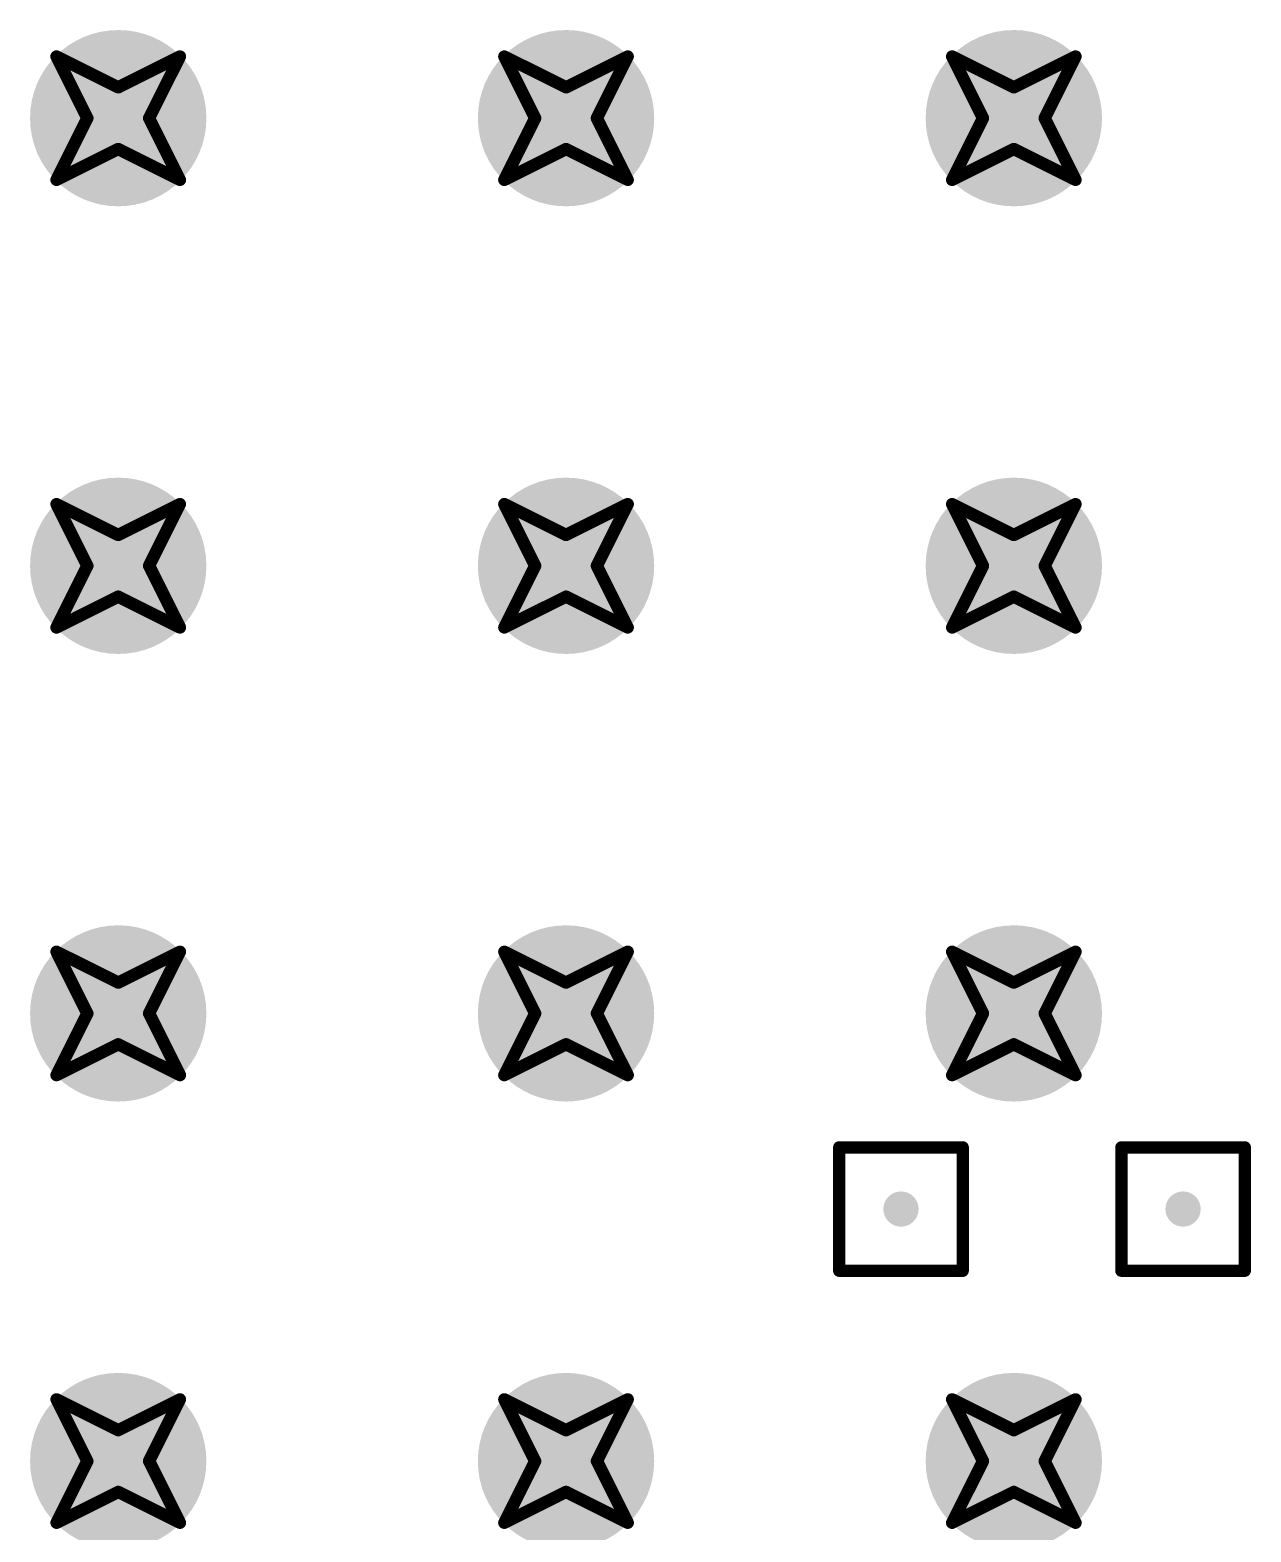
# Model space of a CAD drawing. Header units: inches. Extents: x 0 to 17, y 0 to 4.
# Drawn here: x 3.5772 to 3.8498, y 1.9042 to 2.2398 of the extents above; entities that cross this region are included whole.
import ezdxf

# ---------------------------------------------------------------- set-up
doc = ezdxf.new("R2010")
doc.units = ezdxf.units.IN
doc.header["$MEASUREMENT"] = 0
for name, color, linetype in [('Drill Drawing', 1, 'Continuous'), ('Pad Holes', 156, 'Continuous'), ('Via Holes', 16, 'Continuous')]:
    doc.layers.add(name, color=color, linetype=linetype)

# ---------------------------------------------------------------- blocks, each defined once
blk = doc.blocks.new('DIN41612_48_3_____________________133')
at = {"layer": 'Pad Holes'}
h = blk.add_hatch(color=7, dxfattribs=at)
edge = h.paths.add_edge_path()
edge.add_arc((0.05, 0.41496), 0.01969, 0, 360)
h = blk.add_hatch(color=7, dxfattribs=at)
edge = h.paths.add_edge_path()
edge.add_arc((0.15, 0.41496), 0.01969, 0, 360)
h = blk.add_hatch(color=7, dxfattribs=at)
edge = h.paths.add_edge_path()
edge.add_arc((0.25, 0.41496), 0.01969, 0, 360)
h = blk.add_hatch(color=7, dxfattribs=at)
edge = h.paths.add_edge_path()
edge.add_arc((0.35, 0.41496), 0.01969, 0, 360)
h = blk.add_hatch(color=7, dxfattribs=at)
edge = h.paths.add_edge_path()
edge.add_arc((0.05, 0.31496), 0.01969, 0, 360)
h = blk.add_hatch(color=7, dxfattribs=at)
edge = h.paths.add_edge_path()
edge.add_arc((0.15, 0.31496), 0.01969, 0, 360)
h = blk.add_hatch(color=7, dxfattribs=at)
edge = h.paths.add_edge_path()
edge.add_arc((0.25, 0.31496), 0.01969, 0, 360)
h = blk.add_hatch(color=7, dxfattribs=at)
edge = h.paths.add_edge_path()
edge.add_arc((0.35, 0.31496), 0.01969, 0, 360)
h = blk.add_hatch(color=7, dxfattribs=at)
edge = h.paths.add_edge_path()
edge.add_arc((0.05, 0.21496), 0.01969, 0, 360)
h = blk.add_hatch(color=7, dxfattribs=at)
edge = h.paths.add_edge_path()
edge.add_arc((0.15, 0.21496), 0.01969, 0, 360)
h = blk.add_hatch(color=7, dxfattribs=at)
edge = h.paths.add_edge_path()
edge.add_arc((0.25, 0.21496), 0.01969, 0, 360)
h = blk.add_hatch(color=7, dxfattribs=at)
edge = h.paths.add_edge_path()
edge.add_arc((0.35, 0.21496), 0.01969, 0, 360)

msp = doc.modelspace()

# ---------------------------------------------------------------- hatches: boundary and pattern name
at = {"layer": 'Via Holes'}
h = msp.add_hatch(color=7, dxfattribs=at)
edge = h.paths.add_edge_path()
edge.add_arc((3.77165, 1.97638), 0.00394, 0, 360)
h = msp.add_hatch(color=7, dxfattribs=at)
edge = h.paths.add_edge_path()
edge.add_arc((3.83464, 1.97638), 0.00394, 0, 360)

# ---------------------------------------------------------------- linework, layer by layer
at = {"layer": 'Drill Drawing'}
for points in [[(3.58307, 2.23386, 0.00276, 0.00276, 0), (3.59685, 2.22697, 0.00276, 0.00276, 0)], [(3.58307, 2.23386, 0.00276, 0.00276, 0), (3.58996, 2.22008, 0.00276, 0.00276, 0)], [(3.59685, 2.22697, 0.00276, 0.00276, 0), (3.61063, 2.23386, 0.00276, 0.00276, 0)], [(3.60374, 2.22008, 0.00276, 0.00276, 0), (3.61063, 2.23386, 0.00276, 0.00276, 0)], [(3.68307, 2.23386, 0.00276, 0.00276, 0), (3.69685, 2.22697, 0.00276, 0.00276, 0)], [(3.68307, 2.23386, 0.00276, 0.00276, 0), (3.68996, 2.22008, 0.00276, 0.00276, 0)], [(3.69685, 2.22697, 0.00276, 0.00276, 0), (3.71063, 2.23386, 0.00276, 0.00276, 0)], [(3.70374, 2.22008, 0.00276, 0.00276, 0), (3.71063, 2.23386, 0.00276, 0.00276, 0)], [(3.78307, 2.23386, 0.00276, 0.00276, 0), (3.79685, 2.22697, 0.00276, 0.00276, 0)], [(3.78307, 2.23386, 0.00276, 0.00276, 0), (3.78996, 2.22008, 0.00276, 0.00276, 0)], [(3.79685, 2.22697, 0.00276, 0.00276, 0), (3.81063, 2.23386, 0.00276, 0.00276, 0)], [(3.80374, 2.22008, 0.00276, 0.00276, 0), (3.81063, 2.23386, 0.00276, 0.00276, 0)], [(3.58307, 2.2063, 0.00276, 0.00276, 0), (3.58996, 2.22008, 0.00276, 0.00276, 0)], [(3.60374, 2.22008, 0.00276, 0.00276, 0), (3.61063, 2.2063, 0.00276, 0.00276, 0)], [(3.68307, 2.2063, 0.00276, 0.00276, 0), (3.68996, 2.22008, 0.00276, 0.00276, 0)], [(3.70374, 2.22008, 0.00276, 0.00276, 0), (3.71063, 2.2063, 0.00276, 0.00276, 0)], [(3.78307, 2.2063, 0.00276, 0.00276, 0), (3.78996, 2.22008, 0.00276, 0.00276, 0)], [(3.80374, 2.22008, 0.00276, 0.00276, 0), (3.81063, 2.2063, 0.00276, 0.00276, 0)], [(3.58307, 2.2063, 0.00276, 0.00276, 0), (3.59685, 2.21319, 0.00276, 0.00276, 0)], [(3.59685, 2.21319, 0.00276, 0.00276, 0), (3.61063, 2.2063, 0.00276, 0.00276, 0)], [(3.68307, 2.2063, 0.00276, 0.00276, 0), (3.69685, 2.21319, 0.00276, 0.00276, 0)], [(3.69685, 2.21319, 0.00276, 0.00276, 0), (3.71063, 2.2063, 0.00276, 0.00276, 0)], [(3.78307, 2.2063, 0.00276, 0.00276, 0), (3.79685, 2.21319, 0.00276, 0.00276, 0)], [(3.79685, 2.21319, 0.00276, 0.00276, 0), (3.81063, 2.2063, 0.00276, 0.00276, 0)], [(3.58307, 2.13386, 0.00276, 0.00276, 0), (3.59685, 2.12697, 0.00276, 0.00276, 0)], [(3.58307, 2.13386, 0.00276, 0.00276, 0), (3.58996, 2.12008, 0.00276, 0.00276, 0)], [(3.59685, 2.12697, 0.00276, 0.00276, 0), (3.61063, 2.13386, 0.00276, 0.00276, 0)], [(3.60374, 2.12008, 0.00276, 0.00276, 0), (3.61063, 2.13386, 0.00276, 0.00276, 0)], [(3.68307, 2.13386, 0.00276, 0.00276, 0), (3.69685, 2.12697, 0.00276, 0.00276, 0)], [(3.68307, 2.13386, 0.00276, 0.00276, 0), (3.68996, 2.12008, 0.00276, 0.00276, 0)], [(3.69685, 2.12697, 0.00276, 0.00276, 0), (3.71063, 2.13386, 0.00276, 0.00276, 0)], [(3.70374, 2.12008, 0.00276, 0.00276, 0), (3.71063, 2.13386, 0.00276, 0.00276, 0)], [(3.78307, 2.13386, 0.00276, 0.00276, 0), (3.79685, 2.12697, 0.00276, 0.00276, 0)], [(3.78307, 2.13386, 0.00276, 0.00276, 0), (3.78996, 2.12008, 0.00276, 0.00276, 0)], [(3.79685, 2.12697, 0.00276, 0.00276, 0), (3.81063, 2.13386, 0.00276, 0.00276, 0)], [(3.80374, 2.12008, 0.00276, 0.00276, 0), (3.81063, 2.13386, 0.00276, 0.00276, 0)], [(3.58307, 2.1063, 0.00276, 0.00276, 0), (3.58996, 2.12008, 0.00276, 0.00276, 0)], [(3.60374, 2.12008, 0.00276, 0.00276, 0), (3.61063, 2.1063, 0.00276, 0.00276, 0)], [(3.68307, 2.1063, 0.00276, 0.00276, 0), (3.68996, 2.12008, 0.00276, 0.00276, 0)], [(3.70374, 2.12008, 0.00276, 0.00276, 0), (3.71063, 2.1063, 0.00276, 0.00276, 0)], [(3.78307, 2.1063, 0.00276, 0.00276, 0), (3.78996, 2.12008, 0.00276, 0.00276, 0)], [(3.80374, 2.12008, 0.00276, 0.00276, 0), (3.81063, 2.1063, 0.00276, 0.00276, 0)], [(3.58307, 2.1063, 0.00276, 0.00276, 0), (3.59685, 2.11319, 0.00276, 0.00276, 0)], [(3.59685, 2.11319, 0.00276, 0.00276, 0), (3.61063, 2.1063, 0.00276, 0.00276, 0)], [(3.68307, 2.1063, 0.00276, 0.00276, 0), (3.69685, 2.11319, 0.00276, 0.00276, 0)], [(3.69685, 2.11319, 0.00276, 0.00276, 0), (3.71063, 2.1063, 0.00276, 0.00276, 0)], [(3.78307, 2.1063, 0.00276, 0.00276, 0), (3.79685, 2.11319, 0.00276, 0.00276, 0)], [(3.79685, 2.11319, 0.00276, 0.00276, 0), (3.81063, 2.1063, 0.00276, 0.00276, 0)], [(3.58307, 2.03386, 0.00276, 0.00276, 0), (3.59685, 2.02697, 0.00276, 0.00276, 0)], [(3.58307, 2.03386, 0.00276, 0.00276, 0), (3.58996, 2.02008, 0.00276, 0.00276, 0)], [(3.59685, 2.02697, 0.00276, 0.00276, 0), (3.61063, 2.03386, 0.00276, 0.00276, 0)], [(3.60374, 2.02008, 0.00276, 0.00276, 0), (3.61063, 2.03386, 0.00276, 0.00276, 0)], [(3.68307, 2.03386, 0.00276, 0.00276, 0), (3.69685, 2.02697, 0.00276, 0.00276, 0)], [(3.68307, 2.03386, 0.00276, 0.00276, 0), (3.68996, 2.02008, 0.00276, 0.00276, 0)], [(3.69685, 2.02697, 0.00276, 0.00276, 0), (3.71063, 2.03386, 0.00276, 0.00276, 0)], [(3.70374, 2.02008, 0.00276, 0.00276, 0), (3.71063, 2.03386, 0.00276, 0.00276, 0)], [(3.78307, 2.03386, 0.00276, 0.00276, 0), (3.79685, 2.02697, 0.00276, 0.00276, 0)], [(3.78307, 2.03386, 0.00276, 0.00276, 0), (3.78996, 2.02008, 0.00276, 0.00276, 0)], [(3.79685, 2.02697, 0.00276, 0.00276, 0), (3.81063, 2.03386, 0.00276, 0.00276, 0)], [(3.80374, 2.02008, 0.00276, 0.00276, 0), (3.81063, 2.03386, 0.00276, 0.00276, 0)], [(3.58307, 2.0063, 0.00276, 0.00276, 0), (3.58996, 2.02008, 0.00276, 0.00276, 0)], [(3.60374, 2.02008, 0.00276, 0.00276, 0), (3.61063, 2.0063, 0.00276, 0.00276, 0)], [(3.68307, 2.0063, 0.00276, 0.00276, 0), (3.68996, 2.02008, 0.00276, 0.00276, 0)], [(3.70374, 2.02008, 0.00276, 0.00276, 0), (3.71063, 2.0063, 0.00276, 0.00276, 0)], [(3.78307, 2.0063, 0.00276, 0.00276, 0), (3.78996, 2.02008, 0.00276, 0.00276, 0)], [(3.80374, 2.02008, 0.00276, 0.00276, 0), (3.81063, 2.0063, 0.00276, 0.00276, 0)], [(3.58307, 2.0063, 0.00276, 0.00276, 0), (3.59685, 2.01319, 0.00276, 0.00276, 0)], [(3.59685, 2.01319, 0.00276, 0.00276, 0), (3.61063, 2.0063, 0.00276, 0.00276, 0)], [(3.68307, 2.0063, 0.00276, 0.00276, 0), (3.69685, 2.01319, 0.00276, 0.00276, 0)], [(3.69685, 2.01319, 0.00276, 0.00276, 0), (3.71063, 2.0063, 0.00276, 0.00276, 0)], [(3.78307, 2.0063, 0.00276, 0.00276, 0), (3.79685, 2.01319, 0.00276, 0.00276, 0)], [(3.79685, 2.01319, 0.00276, 0.00276, 0), (3.81063, 2.0063, 0.00276, 0.00276, 0)], [(3.75787, 1.99016, 0.00276, 0.00276, 0), (3.78543, 1.99016, 0.00276, 0.00276, 0)], [(3.75787, 1.9626, 0.00276, 0.00276, 0), (3.75787, 1.99016, 0.00276, 0.00276, 0)], [(3.78543, 1.9626, 0.00276, 0.00276, 0), (3.78543, 1.99016, 0.00276, 0.00276, 0)], [(3.82086, 1.99016, 0.00276, 0.00276, 0), (3.84842, 1.99016, 0.00276, 0.00276, 0)], [(3.82086, 1.9626, 0.00276, 0.00276, 0), (3.82086, 1.99016, 0.00276, 0.00276, 0)], [(3.84842, 1.9626, 0.00276, 0.00276, 0), (3.84842, 1.99016, 0.00276, 0.00276, 0)], [(3.75787, 1.9626, 0.00276, 0.00276, 0), (3.78543, 1.9626, 0.00276, 0.00276, 0)], [(3.82086, 1.9626, 0.00276, 0.00276, 0), (3.84842, 1.9626, 0.00276, 0.00276, 0)], [(3.58307, 1.93386, 0.00276, 0.00276, 0), (3.59685, 1.92697, 0.00276, 0.00276, 0)], [(3.58307, 1.93386, 0.00276, 0.00276, 0), (3.58996, 1.92008, 0.00276, 0.00276, 0)], [(3.59685, 1.92697, 0.00276, 0.00276, 0), (3.61063, 1.93386, 0.00276, 0.00276, 0)], [(3.60374, 1.92008, 0.00276, 0.00276, 0), (3.61063, 1.93386, 0.00276, 0.00276, 0)], [(3.68307, 1.93386, 0.00276, 0.00276, 0), (3.69685, 1.92697, 0.00276, 0.00276, 0)], [(3.68307, 1.93386, 0.00276, 0.00276, 0), (3.68996, 1.92008, 0.00276, 0.00276, 0)], [(3.69685, 1.92697, 0.00276, 0.00276, 0), (3.71063, 1.93386, 0.00276, 0.00276, 0)], [(3.70374, 1.92008, 0.00276, 0.00276, 0), (3.71063, 1.93386, 0.00276, 0.00276, 0)], [(3.78307, 1.93386, 0.00276, 0.00276, 0), (3.79685, 1.92697, 0.00276, 0.00276, 0)], [(3.78307, 1.93386, 0.00276, 0.00276, 0), (3.78996, 1.92008, 0.00276, 0.00276, 0)], [(3.79685, 1.92697, 0.00276, 0.00276, 0), (3.81063, 1.93386, 0.00276, 0.00276, 0)], [(3.80374, 1.92008, 0.00276, 0.00276, 0), (3.81063, 1.93386, 0.00276, 0.00276, 0)], [(3.58307, 1.9063, 0.00276, 0.00276, 0), (3.58996, 1.92008, 0.00276, 0.00276, 0)], [(3.60374, 1.92008, 0.00276, 0.00276, 0), (3.61063, 1.9063, 0.00276, 0.00276, 0)], [(3.68307, 1.9063, 0.00276, 0.00276, 0), (3.68996, 1.92008, 0.00276, 0.00276, 0)], [(3.70374, 1.92008, 0.00276, 0.00276, 0), (3.71063, 1.9063, 0.00276, 0.00276, 0)], [(3.78307, 1.9063, 0.00276, 0.00276, 0), (3.78996, 1.92008, 0.00276, 0.00276, 0)], [(3.80374, 1.92008, 0.00276, 0.00276, 0), (3.81063, 1.9063, 0.00276, 0.00276, 0)], [(3.58307, 1.9063, 0.00276, 0.00276, 0), (3.59685, 1.91319, 0.00276, 0.00276, 0)], [(3.59685, 1.91319, 0.00276, 0.00276, 0), (3.61063, 1.9063, 0.00276, 0.00276, 0)], [(3.68307, 1.9063, 0.00276, 0.00276, 0), (3.69685, 1.91319, 0.00276, 0.00276, 0)], [(3.69685, 1.91319, 0.00276, 0.00276, 0), (3.71063, 1.9063, 0.00276, 0.00276, 0)], [(3.78307, 1.9063, 0.00276, 0.00276, 0), (3.79685, 1.91319, 0.00276, 0.00276, 0)], [(3.79685, 1.91319, 0.00276, 0.00276, 0), (3.81063, 1.9063, 0.00276, 0.00276, 0)]]:
    msp.add_lwpolyline(points, format="xyseb", dxfattribs=at)
for points in [[(3.58238, 2.23386, 0.00138, 0.00138, 1), (3.58376, 2.23386, 0.00138, 0.00138, 1)], [(3.58238, 2.23386, 0.00138, 0.00138, 1), (3.58376, 2.23386, 0.00138, 0.00138, 1)], [(3.60994, 2.23386, 0.00138, 0.00138, 1), (3.61132, 2.23386, 0.00138, 0.00138, 1)], [(3.60994, 2.23386, 0.00138, 0.00138, 1), (3.61132, 2.23386, 0.00138, 0.00138, 1)], [(3.68238, 2.23386, 0.00138, 0.00138, 1), (3.68376, 2.23386, 0.00138, 0.00138, 1)], [(3.68238, 2.23386, 0.00138, 0.00138, 1), (3.68376, 2.23386, 0.00138, 0.00138, 1)], [(3.70994, 2.23386, 0.00138, 0.00138, 1), (3.71132, 2.23386, 0.00138, 0.00138, 1)], [(3.70994, 2.23386, 0.00138, 0.00138, 1), (3.71132, 2.23386, 0.00138, 0.00138, 1)], [(3.78238, 2.23386, 0.00138, 0.00138, 1), (3.78376, 2.23386, 0.00138, 0.00138, 1)], [(3.78238, 2.23386, 0.00138, 0.00138, 1), (3.78376, 2.23386, 0.00138, 0.00138, 1)], [(3.80994, 2.23386, 0.00138, 0.00138, 1), (3.81132, 2.23386, 0.00138, 0.00138, 1)], [(3.80994, 2.23386, 0.00138, 0.00138, 1), (3.81132, 2.23386, 0.00138, 0.00138, 1)], [(3.59616, 2.22697, 0.00138, 0.00138, 1), (3.59754, 2.22697, 0.00138, 0.00138, 1)], [(3.59616, 2.22697, 0.00138, 0.00138, 1), (3.59754, 2.22697, 0.00138, 0.00138, 1)], [(3.69616, 2.22697, 0.00138, 0.00138, 1), (3.69754, 2.22697, 0.00138, 0.00138, 1)], [(3.69616, 2.22697, 0.00138, 0.00138, 1), (3.69754, 2.22697, 0.00138, 0.00138, 1)], [(3.79616, 2.22697, 0.00138, 0.00138, 1), (3.79754, 2.22697, 0.00138, 0.00138, 1)], [(3.79616, 2.22697, 0.00138, 0.00138, 1), (3.79754, 2.22697, 0.00138, 0.00138, 1)], [(3.58927, 2.22008, 0.00138, 0.00138, 1), (3.59065, 2.22008, 0.00138, 0.00138, 1)], [(3.58927, 2.22008, 0.00138, 0.00138, 1), (3.59065, 2.22008, 0.00138, 0.00138, 1)], [(3.60305, 2.22008, 0.00138, 0.00138, 1), (3.60443, 2.22008, 0.00138, 0.00138, 1)], [(3.60305, 2.22008, 0.00138, 0.00138, 1), (3.60443, 2.22008, 0.00138, 0.00138, 1)], [(3.68927, 2.22008, 0.00138, 0.00138, 1), (3.69065, 2.22008, 0.00138, 0.00138, 1)], [(3.68927, 2.22008, 0.00138, 0.00138, 1), (3.69065, 2.22008, 0.00138, 0.00138, 1)], [(3.70305, 2.22008, 0.00138, 0.00138, 1), (3.70443, 2.22008, 0.00138, 0.00138, 1)], [(3.70305, 2.22008, 0.00138, 0.00138, 1), (3.70443, 2.22008, 0.00138, 0.00138, 1)], [(3.78927, 2.22008, 0.00138, 0.00138, 1), (3.79065, 2.22008, 0.00138, 0.00138, 1)], [(3.78927, 2.22008, 0.00138, 0.00138, 1), (3.79065, 2.22008, 0.00138, 0.00138, 1)], [(3.80305, 2.22008, 0.00138, 0.00138, 1), (3.80443, 2.22008, 0.00138, 0.00138, 1)], [(3.80305, 2.22008, 0.00138, 0.00138, 1), (3.80443, 2.22008, 0.00138, 0.00138, 1)], [(3.59616, 2.21319, 0.00138, 0.00138, 1), (3.59754, 2.21319, 0.00138, 0.00138, 1)], [(3.59616, 2.21319, 0.00138, 0.00138, 1), (3.59754, 2.21319, 0.00138, 0.00138, 1)], [(3.69616, 2.21319, 0.00138, 0.00138, 1), (3.69754, 2.21319, 0.00138, 0.00138, 1)], [(3.69616, 2.21319, 0.00138, 0.00138, 1), (3.69754, 2.21319, 0.00138, 0.00138, 1)], [(3.79616, 2.21319, 0.00138, 0.00138, 1), (3.79754, 2.21319, 0.00138, 0.00138, 1)], [(3.79616, 2.21319, 0.00138, 0.00138, 1), (3.79754, 2.21319, 0.00138, 0.00138, 1)], [(3.58238, 2.2063, 0.00138, 0.00138, 1), (3.58376, 2.2063, 0.00138, 0.00138, 1)], [(3.58238, 2.2063, 0.00138, 0.00138, 1), (3.58376, 2.2063, 0.00138, 0.00138, 1)], [(3.60994, 2.2063, 0.00138, 0.00138, 1), (3.61132, 2.2063, 0.00138, 0.00138, 1)], [(3.60994, 2.2063, 0.00138, 0.00138, 1), (3.61132, 2.2063, 0.00138, 0.00138, 1)], [(3.68238, 2.2063, 0.00138, 0.00138, 1), (3.68376, 2.2063, 0.00138, 0.00138, 1)], [(3.68238, 2.2063, 0.00138, 0.00138, 1), (3.68376, 2.2063, 0.00138, 0.00138, 1)], [(3.70994, 2.2063, 0.00138, 0.00138, 1), (3.71132, 2.2063, 0.00138, 0.00138, 1)], [(3.70994, 2.2063, 0.00138, 0.00138, 1), (3.71132, 2.2063, 0.00138, 0.00138, 1)], [(3.78238, 2.2063, 0.00138, 0.00138, 1), (3.78376, 2.2063, 0.00138, 0.00138, 1)], [(3.78238, 2.2063, 0.00138, 0.00138, 1), (3.78376, 2.2063, 0.00138, 0.00138, 1)], [(3.80994, 2.2063, 0.00138, 0.00138, 1), (3.81132, 2.2063, 0.00138, 0.00138, 1)], [(3.80994, 2.2063, 0.00138, 0.00138, 1), (3.81132, 2.2063, 0.00138, 0.00138, 1)], [(3.58238, 2.13386, 0.00138, 0.00138, 1), (3.58376, 2.13386, 0.00138, 0.00138, 1)], [(3.58238, 2.13386, 0.00138, 0.00138, 1), (3.58376, 2.13386, 0.00138, 0.00138, 1)], [(3.60994, 2.13386, 0.00138, 0.00138, 1), (3.61132, 2.13386, 0.00138, 0.00138, 1)], [(3.60994, 2.13386, 0.00138, 0.00138, 1), (3.61132, 2.13386, 0.00138, 0.00138, 1)], [(3.68238, 2.13386, 0.00138, 0.00138, 1), (3.68376, 2.13386, 0.00138, 0.00138, 1)], [(3.68238, 2.13386, 0.00138, 0.00138, 1), (3.68376, 2.13386, 0.00138, 0.00138, 1)], [(3.70994, 2.13386, 0.00138, 0.00138, 1), (3.71132, 2.13386, 0.00138, 0.00138, 1)], [(3.70994, 2.13386, 0.00138, 0.00138, 1), (3.71132, 2.13386, 0.00138, 0.00138, 1)], [(3.78238, 2.13386, 0.00138, 0.00138, 1), (3.78376, 2.13386, 0.00138, 0.00138, 1)], [(3.78238, 2.13386, 0.00138, 0.00138, 1), (3.78376, 2.13386, 0.00138, 0.00138, 1)], [(3.80994, 2.13386, 0.00138, 0.00138, 1), (3.81132, 2.13386, 0.00138, 0.00138, 1)], [(3.80994, 2.13386, 0.00138, 0.00138, 1), (3.81132, 2.13386, 0.00138, 0.00138, 1)], [(3.59616, 2.12697, 0.00138, 0.00138, 1), (3.59754, 2.12697, 0.00138, 0.00138, 1)], [(3.59616, 2.12697, 0.00138, 0.00138, 1), (3.59754, 2.12697, 0.00138, 0.00138, 1)], [(3.69616, 2.12697, 0.00138, 0.00138, 1), (3.69754, 2.12697, 0.00138, 0.00138, 1)], [(3.69616, 2.12697, 0.00138, 0.00138, 1), (3.69754, 2.12697, 0.00138, 0.00138, 1)], [(3.79616, 2.12697, 0.00138, 0.00138, 1), (3.79754, 2.12697, 0.00138, 0.00138, 1)], [(3.79616, 2.12697, 0.00138, 0.00138, 1), (3.79754, 2.12697, 0.00138, 0.00138, 1)], [(3.58927, 2.12008, 0.00138, 0.00138, 1), (3.59065, 2.12008, 0.00138, 0.00138, 1)], [(3.58927, 2.12008, 0.00138, 0.00138, 1), (3.59065, 2.12008, 0.00138, 0.00138, 1)], [(3.60305, 2.12008, 0.00138, 0.00138, 1), (3.60443, 2.12008, 0.00138, 0.00138, 1)], [(3.60305, 2.12008, 0.00138, 0.00138, 1), (3.60443, 2.12008, 0.00138, 0.00138, 1)], [(3.68927, 2.12008, 0.00138, 0.00138, 1), (3.69065, 2.12008, 0.00138, 0.00138, 1)], [(3.68927, 2.12008, 0.00138, 0.00138, 1), (3.69065, 2.12008, 0.00138, 0.00138, 1)], [(3.70305, 2.12008, 0.00138, 0.00138, 1), (3.70443, 2.12008, 0.00138, 0.00138, 1)], [(3.70305, 2.12008, 0.00138, 0.00138, 1), (3.70443, 2.12008, 0.00138, 0.00138, 1)], [(3.78927, 2.12008, 0.00138, 0.00138, 1), (3.79065, 2.12008, 0.00138, 0.00138, 1)], [(3.78927, 2.12008, 0.00138, 0.00138, 1), (3.79065, 2.12008, 0.00138, 0.00138, 1)], [(3.80305, 2.12008, 0.00138, 0.00138, 1), (3.80443, 2.12008, 0.00138, 0.00138, 1)], [(3.80305, 2.12008, 0.00138, 0.00138, 1), (3.80443, 2.12008, 0.00138, 0.00138, 1)], [(3.59616, 2.11319, 0.00138, 0.00138, 1), (3.59754, 2.11319, 0.00138, 0.00138, 1)], [(3.59616, 2.11319, 0.00138, 0.00138, 1), (3.59754, 2.11319, 0.00138, 0.00138, 1)], [(3.69616, 2.11319, 0.00138, 0.00138, 1), (3.69754, 2.11319, 0.00138, 0.00138, 1)], [(3.69616, 2.11319, 0.00138, 0.00138, 1), (3.69754, 2.11319, 0.00138, 0.00138, 1)], [(3.79616, 2.11319, 0.00138, 0.00138, 1), (3.79754, 2.11319, 0.00138, 0.00138, 1)], [(3.79616, 2.11319, 0.00138, 0.00138, 1), (3.79754, 2.11319, 0.00138, 0.00138, 1)], [(3.58238, 2.1063, 0.00138, 0.00138, 1), (3.58376, 2.1063, 0.00138, 0.00138, 1)], [(3.58238, 2.1063, 0.00138, 0.00138, 1), (3.58376, 2.1063, 0.00138, 0.00138, 1)], [(3.60994, 2.1063, 0.00138, 0.00138, 1), (3.61132, 2.1063, 0.00138, 0.00138, 1)], [(3.60994, 2.1063, 0.00138, 0.00138, 1), (3.61132, 2.1063, 0.00138, 0.00138, 1)], [(3.68238, 2.1063, 0.00138, 0.00138, 1), (3.68376, 2.1063, 0.00138, 0.00138, 1)], [(3.68238, 2.1063, 0.00138, 0.00138, 1), (3.68376, 2.1063, 0.00138, 0.00138, 1)], [(3.70994, 2.1063, 0.00138, 0.00138, 1), (3.71132, 2.1063, 0.00138, 0.00138, 1)], [(3.70994, 2.1063, 0.00138, 0.00138, 1), (3.71132, 2.1063, 0.00138, 0.00138, 1)], [(3.78238, 2.1063, 0.00138, 0.00138, 1), (3.78376, 2.1063, 0.00138, 0.00138, 1)], [(3.78238, 2.1063, 0.00138, 0.00138, 1), (3.78376, 2.1063, 0.00138, 0.00138, 1)], [(3.80994, 2.1063, 0.00138, 0.00138, 1), (3.81132, 2.1063, 0.00138, 0.00138, 1)], [(3.80994, 2.1063, 0.00138, 0.00138, 1), (3.81132, 2.1063, 0.00138, 0.00138, 1)], [(3.58238, 2.03386, 0.00138, 0.00138, 1), (3.58376, 2.03386, 0.00138, 0.00138, 1)], [(3.58238, 2.03386, 0.00138, 0.00138, 1), (3.58376, 2.03386, 0.00138, 0.00138, 1)], [(3.60994, 2.03386, 0.00138, 0.00138, 1), (3.61132, 2.03386, 0.00138, 0.00138, 1)], [(3.60994, 2.03386, 0.00138, 0.00138, 1), (3.61132, 2.03386, 0.00138, 0.00138, 1)], [(3.68238, 2.03386, 0.00138, 0.00138, 1), (3.68376, 2.03386, 0.00138, 0.00138, 1)], [(3.68238, 2.03386, 0.00138, 0.00138, 1), (3.68376, 2.03386, 0.00138, 0.00138, 1)], [(3.70994, 2.03386, 0.00138, 0.00138, 1), (3.71132, 2.03386, 0.00138, 0.00138, 1)], [(3.70994, 2.03386, 0.00138, 0.00138, 1), (3.71132, 2.03386, 0.00138, 0.00138, 1)], [(3.78238, 2.03386, 0.00138, 0.00138, 1), (3.78376, 2.03386, 0.00138, 0.00138, 1)], [(3.78238, 2.03386, 0.00138, 0.00138, 1), (3.78376, 2.03386, 0.00138, 0.00138, 1)], [(3.80994, 2.03386, 0.00138, 0.00138, 1), (3.81132, 2.03386, 0.00138, 0.00138, 1)], [(3.80994, 2.03386, 0.00138, 0.00138, 1), (3.81132, 2.03386, 0.00138, 0.00138, 1)], [(3.59616, 2.02697, 0.00138, 0.00138, 1), (3.59754, 2.02697, 0.00138, 0.00138, 1)], [(3.59616, 2.02697, 0.00138, 0.00138, 1), (3.59754, 2.02697, 0.00138, 0.00138, 1)], [(3.69616, 2.02697, 0.00138, 0.00138, 1), (3.69754, 2.02697, 0.00138, 0.00138, 1)], [(3.69616, 2.02697, 0.00138, 0.00138, 1), (3.69754, 2.02697, 0.00138, 0.00138, 1)], [(3.79616, 2.02697, 0.00138, 0.00138, 1), (3.79754, 2.02697, 0.00138, 0.00138, 1)], [(3.79616, 2.02697, 0.00138, 0.00138, 1), (3.79754, 2.02697, 0.00138, 0.00138, 1)], [(3.58927, 2.02008, 0.00138, 0.00138, 1), (3.59065, 2.02008, 0.00138, 0.00138, 1)], [(3.58927, 2.02008, 0.00138, 0.00138, 1), (3.59065, 2.02008, 0.00138, 0.00138, 1)], [(3.60305, 2.02008, 0.00138, 0.00138, 1), (3.60443, 2.02008, 0.00138, 0.00138, 1)], [(3.60305, 2.02008, 0.00138, 0.00138, 1), (3.60443, 2.02008, 0.00138, 0.00138, 1)], [(3.68927, 2.02008, 0.00138, 0.00138, 1), (3.69065, 2.02008, 0.00138, 0.00138, 1)], [(3.68927, 2.02008, 0.00138, 0.00138, 1), (3.69065, 2.02008, 0.00138, 0.00138, 1)], [(3.70305, 2.02008, 0.00138, 0.00138, 1), (3.70443, 2.02008, 0.00138, 0.00138, 1)], [(3.70305, 2.02008, 0.00138, 0.00138, 1), (3.70443, 2.02008, 0.00138, 0.00138, 1)], [(3.78927, 2.02008, 0.00138, 0.00138, 1), (3.79065, 2.02008, 0.00138, 0.00138, 1)], [(3.78927, 2.02008, 0.00138, 0.00138, 1), (3.79065, 2.02008, 0.00138, 0.00138, 1)], [(3.80305, 2.02008, 0.00138, 0.00138, 1), (3.80443, 2.02008, 0.00138, 0.00138, 1)], [(3.80305, 2.02008, 0.00138, 0.00138, 1), (3.80443, 2.02008, 0.00138, 0.00138, 1)], [(3.59616, 2.01319, 0.00138, 0.00138, 1), (3.59754, 2.01319, 0.00138, 0.00138, 1)], [(3.59616, 2.01319, 0.00138, 0.00138, 1), (3.59754, 2.01319, 0.00138, 0.00138, 1)], [(3.69616, 2.01319, 0.00138, 0.00138, 1), (3.69754, 2.01319, 0.00138, 0.00138, 1)], [(3.69616, 2.01319, 0.00138, 0.00138, 1), (3.69754, 2.01319, 0.00138, 0.00138, 1)], [(3.79616, 2.01319, 0.00138, 0.00138, 1), (3.79754, 2.01319, 0.00138, 0.00138, 1)], [(3.79616, 2.01319, 0.00138, 0.00138, 1), (3.79754, 2.01319, 0.00138, 0.00138, 1)], [(3.58238, 2.0063, 0.00138, 0.00138, 1), (3.58376, 2.0063, 0.00138, 0.00138, 1)], [(3.58238, 2.0063, 0.00138, 0.00138, 1), (3.58376, 2.0063, 0.00138, 0.00138, 1)], [(3.60994, 2.0063, 0.00138, 0.00138, 1), (3.61132, 2.0063, 0.00138, 0.00138, 1)], [(3.60994, 2.0063, 0.00138, 0.00138, 1), (3.61132, 2.0063, 0.00138, 0.00138, 1)], [(3.68238, 2.0063, 0.00138, 0.00138, 1), (3.68376, 2.0063, 0.00138, 0.00138, 1)], [(3.68238, 2.0063, 0.00138, 0.00138, 1), (3.68376, 2.0063, 0.00138, 0.00138, 1)], [(3.70994, 2.0063, 0.00138, 0.00138, 1), (3.71132, 2.0063, 0.00138, 0.00138, 1)], [(3.70994, 2.0063, 0.00138, 0.00138, 1), (3.71132, 2.0063, 0.00138, 0.00138, 1)], [(3.78238, 2.0063, 0.00138, 0.00138, 1), (3.78376, 2.0063, 0.00138, 0.00138, 1)], [(3.78238, 2.0063, 0.00138, 0.00138, 1), (3.78376, 2.0063, 0.00138, 0.00138, 1)], [(3.80994, 2.0063, 0.00138, 0.00138, 1), (3.81132, 2.0063, 0.00138, 0.00138, 1)], [(3.80994, 2.0063, 0.00138, 0.00138, 1), (3.81132, 2.0063, 0.00138, 0.00138, 1)], [(3.75718, 1.99016, 0.00138, 0.00138, 1), (3.75856, 1.99016, 0.00138, 0.00138, 1)], [(3.75718, 1.99016, 0.00138, 0.00138, 1), (3.75856, 1.99016, 0.00138, 0.00138, 1)], [(3.78474, 1.99016, 0.00138, 0.00138, 1), (3.78612, 1.99016, 0.00138, 0.00138, 1)], [(3.78474, 1.99016, 0.00138, 0.00138, 1), (3.78612, 1.99016, 0.00138, 0.00138, 1)], [(3.82018, 1.99016, 0.00138, 0.00138, 1), (3.82155, 1.99016, 0.00138, 0.00138, 1)], [(3.82018, 1.99016, 0.00138, 0.00138, 1), (3.82155, 1.99016, 0.00138, 0.00138, 1)], [(3.84773, 1.99016, 0.00138, 0.00138, 1), (3.84911, 1.99016, 0.00138, 0.00138, 1)], [(3.84773, 1.99016, 0.00138, 0.00138, 1), (3.84911, 1.99016, 0.00138, 0.00138, 1)], [(3.75718, 1.9626, 0.00138, 0.00138, 1), (3.75856, 1.9626, 0.00138, 0.00138, 1)], [(3.75718, 1.9626, 0.00138, 0.00138, 1), (3.75856, 1.9626, 0.00138, 0.00138, 1)], [(3.78474, 1.9626, 0.00138, 0.00138, 1), (3.78612, 1.9626, 0.00138, 0.00138, 1)], [(3.78474, 1.9626, 0.00138, 0.00138, 1), (3.78612, 1.9626, 0.00138, 0.00138, 1)], [(3.82018, 1.9626, 0.00138, 0.00138, 1), (3.82155, 1.9626, 0.00138, 0.00138, 1)], [(3.82018, 1.9626, 0.00138, 0.00138, 1), (3.82155, 1.9626, 0.00138, 0.00138, 1)], [(3.84773, 1.9626, 0.00138, 0.00138, 1), (3.84911, 1.9626, 0.00138, 0.00138, 1)], [(3.84773, 1.9626, 0.00138, 0.00138, 1), (3.84911, 1.9626, 0.00138, 0.00138, 1)], [(3.58238, 1.93386, 0.00138, 0.00138, 1), (3.58376, 1.93386, 0.00138, 0.00138, 1)], [(3.58238, 1.93386, 0.00138, 0.00138, 1), (3.58376, 1.93386, 0.00138, 0.00138, 1)], [(3.60994, 1.93386, 0.00138, 0.00138, 1), (3.61132, 1.93386, 0.00138, 0.00138, 1)], [(3.60994, 1.93386, 0.00138, 0.00138, 1), (3.61132, 1.93386, 0.00138, 0.00138, 1)], [(3.68238, 1.93386, 0.00138, 0.00138, 1), (3.68376, 1.93386, 0.00138, 0.00138, 1)], [(3.68238, 1.93386, 0.00138, 0.00138, 1), (3.68376, 1.93386, 0.00138, 0.00138, 1)], [(3.70994, 1.93386, 0.00138, 0.00138, 1), (3.71132, 1.93386, 0.00138, 0.00138, 1)], [(3.70994, 1.93386, 0.00138, 0.00138, 1), (3.71132, 1.93386, 0.00138, 0.00138, 1)], [(3.78238, 1.93386, 0.00138, 0.00138, 1), (3.78376, 1.93386, 0.00138, 0.00138, 1)], [(3.78238, 1.93386, 0.00138, 0.00138, 1), (3.78376, 1.93386, 0.00138, 0.00138, 1)], [(3.80994, 1.93386, 0.00138, 0.00138, 1), (3.81132, 1.93386, 0.00138, 0.00138, 1)], [(3.80994, 1.93386, 0.00138, 0.00138, 1), (3.81132, 1.93386, 0.00138, 0.00138, 1)], [(3.59616, 1.92697, 0.00138, 0.00138, 1), (3.59754, 1.92697, 0.00138, 0.00138, 1)], [(3.59616, 1.92697, 0.00138, 0.00138, 1), (3.59754, 1.92697, 0.00138, 0.00138, 1)], [(3.69616, 1.92697, 0.00138, 0.00138, 1), (3.69754, 1.92697, 0.00138, 0.00138, 1)], [(3.69616, 1.92697, 0.00138, 0.00138, 1), (3.69754, 1.92697, 0.00138, 0.00138, 1)], [(3.79616, 1.92697, 0.00138, 0.00138, 1), (3.79754, 1.92697, 0.00138, 0.00138, 1)], [(3.79616, 1.92697, 0.00138, 0.00138, 1), (3.79754, 1.92697, 0.00138, 0.00138, 1)], [(3.58927, 1.92008, 0.00138, 0.00138, 1), (3.59065, 1.92008, 0.00138, 0.00138, 1)], [(3.58927, 1.92008, 0.00138, 0.00138, 1), (3.59065, 1.92008, 0.00138, 0.00138, 1)], [(3.60305, 1.92008, 0.00138, 0.00138, 1), (3.60443, 1.92008, 0.00138, 0.00138, 1)], [(3.60305, 1.92008, 0.00138, 0.00138, 1), (3.60443, 1.92008, 0.00138, 0.00138, 1)], [(3.68927, 1.92008, 0.00138, 0.00138, 1), (3.69065, 1.92008, 0.00138, 0.00138, 1)], [(3.68927, 1.92008, 0.00138, 0.00138, 1), (3.69065, 1.92008, 0.00138, 0.00138, 1)], [(3.70305, 1.92008, 0.00138, 0.00138, 1), (3.70443, 1.92008, 0.00138, 0.00138, 1)], [(3.70305, 1.92008, 0.00138, 0.00138, 1), (3.70443, 1.92008, 0.00138, 0.00138, 1)], [(3.78927, 1.92008, 0.00138, 0.00138, 1), (3.79065, 1.92008, 0.00138, 0.00138, 1)], [(3.78927, 1.92008, 0.00138, 0.00138, 1), (3.79065, 1.92008, 0.00138, 0.00138, 1)], [(3.80305, 1.92008, 0.00138, 0.00138, 1), (3.80443, 1.92008, 0.00138, 0.00138, 1)], [(3.80305, 1.92008, 0.00138, 0.00138, 1), (3.80443, 1.92008, 0.00138, 0.00138, 1)], [(3.59616, 1.91319, 0.00138, 0.00138, 1), (3.59754, 1.91319, 0.00138, 0.00138, 1)], [(3.59616, 1.91319, 0.00138, 0.00138, 1), (3.59754, 1.91319, 0.00138, 0.00138, 1)], [(3.69616, 1.91319, 0.00138, 0.00138, 1), (3.69754, 1.91319, 0.00138, 0.00138, 1)], [(3.69616, 1.91319, 0.00138, 0.00138, 1), (3.69754, 1.91319, 0.00138, 0.00138, 1)], [(3.79616, 1.91319, 0.00138, 0.00138, 1), (3.79754, 1.91319, 0.00138, 0.00138, 1)], [(3.79616, 1.91319, 0.00138, 0.00138, 1), (3.79754, 1.91319, 0.00138, 0.00138, 1)], [(3.58238, 1.9063, 0.00138, 0.00138, 1), (3.58376, 1.9063, 0.00138, 0.00138, 1)], [(3.58238, 1.9063, 0.00138, 0.00138, 1), (3.58376, 1.9063, 0.00138, 0.00138, 1)], [(3.60994, 1.9063, 0.00138, 0.00138, 1), (3.61132, 1.9063, 0.00138, 0.00138, 1)], [(3.60994, 1.9063, 0.00138, 0.00138, 1), (3.61132, 1.9063, 0.00138, 0.00138, 1)], [(3.68238, 1.9063, 0.00138, 0.00138, 1), (3.68376, 1.9063, 0.00138, 0.00138, 1)], [(3.68238, 1.9063, 0.00138, 0.00138, 1), (3.68376, 1.9063, 0.00138, 0.00138, 1)], [(3.70994, 1.9063, 0.00138, 0.00138, 1), (3.71132, 1.9063, 0.00138, 0.00138, 1)], [(3.70994, 1.9063, 0.00138, 0.00138, 1), (3.71132, 1.9063, 0.00138, 0.00138, 1)], [(3.78238, 1.9063, 0.00138, 0.00138, 1), (3.78376, 1.9063, 0.00138, 0.00138, 1)], [(3.78238, 1.9063, 0.00138, 0.00138, 1), (3.78376, 1.9063, 0.00138, 0.00138, 1)], [(3.80994, 1.9063, 0.00138, 0.00138, 1), (3.81132, 1.9063, 0.00138, 0.00138, 1)], [(3.80994, 1.9063, 0.00138, 0.00138, 1), (3.81132, 1.9063, 0.00138, 0.00138, 1)]]:
    msp.add_lwpolyline(points, format="xyseb", close=True, dxfattribs=at)

# ---------------------------------------------------------------- block references
at = {"rotation": 90}
msp.add_blockref('DIN41612_48_3_____________________133', (4.01181, 1.87008), dxfattribs=at)

doc.saveas('drawing.dxf')
